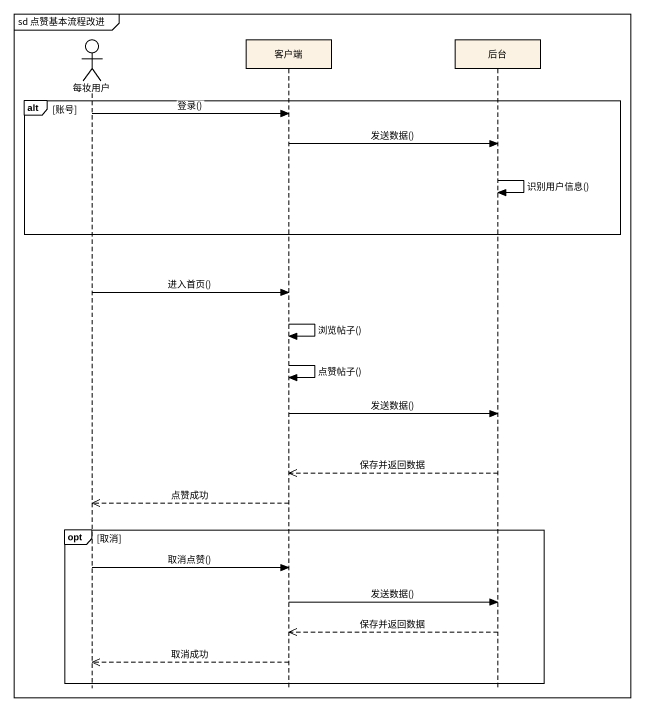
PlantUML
@startuml
mainframe sd 点赞基本流程改进
hide footbox
actor 每妆用户
participant 客户端
participant 后台

alt 账号
  每妆用户 -> 客户端 : 登录()
  客户端 -> 后台 : 发送数据()
  后台 -> 后台 : 识别用户信息()
end
每妆用户 -> 客户端 : 进入首页()
客户端 -> 客户端 : 浏览帖子()
客户端 -> 客户端 : 点赞帖子()
客户端 -> 后台 : 发送数据()
后台 -->> 客户端 : 保存并返回数据
客户端 -->> 每妆用户 : 点赞成功
opt 取消
  每妆用户 -> 客户端 : 取消点赞()
  客户端 -> 后台 : 发送数据()
  后台 -->> 客户端 : 保存并返回数据
  客户端 -->> 每妆用户 : 取消成功
end
@enduml
